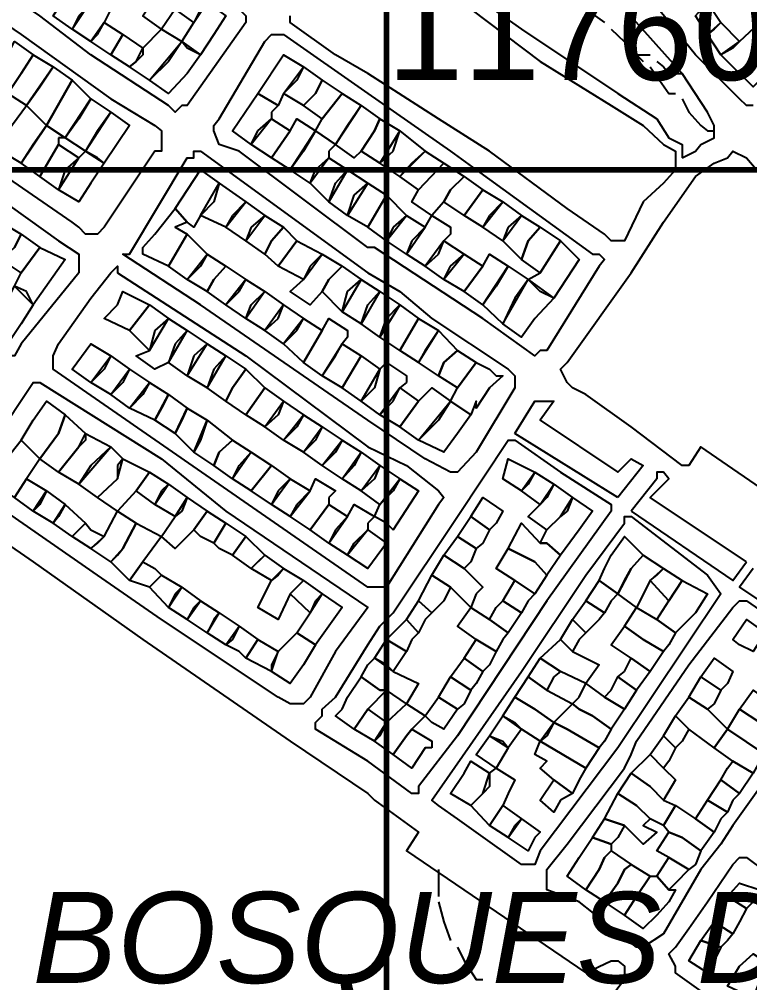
# Model space of a CAD drawing. Header units: millimetres. Extents: x -3588 to 75209, y -3737 to 38254.
# Drawn here: x 3968 to 4122.1, y 20923 to 21126.2 of the extents above; entities that cross this region are included whole.
import ezdxf

# ---------------------------------------------------------------- set-up
doc = ezdxf.new("R2010")
doc.units = ezdxf.units.MM
doc.layers.add('P', color=253, linetype='Continuous')
doc.layers.add('T', color=7, linetype='Continuous')

msp = doc.modelspace()

# ---------------------------------------------------------------- linework, layer by layer
at = {"layer": 'P', "const_width": 1.2}
for points in [[(4045.472, 14444.355), (4045.472, 23770.582)], [(-3179.405, 21094.49), (12021.226, 21094.49)]]:
    msp.add_lwpolyline(points, dxfattribs=at)
at = {"layer": 'P'}
for points in [[(4122.818, 21108.045), (4121.409, 21108.045), (4119.985, 21109.453), (4110.671, 21118.767), (4094.299, 21139.092), (4084.697, 21152.647), (4082.168, 21156.872), (4079.335, 21159.417), (4079.335, 21163.658), (4079.335, 21166.186), (4080.76, 21170.427), (4082.168, 21172.972), (4086.121, 21177.197), (4091.482, 21181.15), (4094.299, 21181.15), (4095.707, 21181.15), (4105.021, 21167.611), (4121.409, 21150.102), (4132.132, 21137.684)], [(4107.854, 21114.814), (4095.707, 21128.369), (4084.697, 21141.909), (4079.335, 21148.694), (4076.807, 21154.055), (4073.974, 21159.417), (4071.158, 21167.611), (4071.158, 21172.972)], [(3961.628, 21164.778), (3995.508, 21141.909), (4014.408, 21129.778), (4014.408, 21128.369), (4015.833, 21126.961), (4015.833, 21125.537), (4003.398, 21108.045), (4002.278, 21108.045), (4000.869, 21106.636), (3999.461, 21108.045)], [(4041.519, 21145.861), (4045.472, 21143.333), (4056.482, 21136.547), (4073.974, 21124.128), (4094.299, 21110.573), (4102.493, 21105.212), (4105.021, 21101.259), (4107.854, 21099.851), (4107.854, 21098.442)], [(3999.461, 21108.045), (3983.073, 21118.767), (3972.351, 21126.961), (3960.22, 21135.139)], [(4002.278, 21130.898), (4000.869, 21128.369), (3998.037, 21124.128), (3994.084, 21126.961), (3999.461, 21135.139), (4003.398, 21132.322), (4002.278, 21130.898)], [(3954.859, 21132.322), (3968.398, 21123.008), (3987.314, 21109.453), (3996.628, 21103.804), (3998.037, 21102.683), (3998.037, 21101.259), (3998.037, 21098.442), (3996.628, 21098.442), (3985.906, 21082.359), (3984.497, 21080.934), (3983.073, 21080.934), (3981.953, 21080.934), (3980.545, 21082.359), (3979.136, 21083.479), (3957.387, 21098.442)], [(3987.314, 21128.369), (3985.906, 21125.537), (3983.073, 21121.584), (3979.136, 21124.128), (3981.953, 21128.369), (3985.906, 21132.322), (3989.859, 21129.778), (3987.314, 21128.369)], [(4006.231, 21128.369), (4004.822, 21125.537), (4000.869, 21128.369), (4003.398, 21132.322), (4007.639, 21129.778), (4006.231, 21128.369)], [(3980.545, 21126.961), (3979.136, 21124.128), (3975.183, 21126.961), (3977.712, 21130.898), (3981.953, 21128.369), (3980.545, 21126.961)], [(4003.398, 21120.176), (4002.278, 21121.584), (4004.822, 21125.537), (4007.639, 21129.778), (4011.592, 21126.961), (4009.047, 21123.008), (4006.231, 21118.767), (4003.398, 21120.176)], [(4084.697, 21130.898), (4087.529, 21128.369), (4091.482, 21125.537)], [(4114.624, 21124.128), (4113.215, 21123.008), (4110.671, 21126.961), (4113.215, 21129.778), (4116.032, 21125.537), (4114.624, 21124.128)], [(4063.252, 21128.369), (4077.927, 21117.359), (4092.891, 21108.045), (4099.66, 21103.804), (4103.901, 21099.851), (4106.446, 21098.442), (4106.446, 21095.898), (4106.446, 21094.49), (4103.901, 21091.673), (4099.66, 21087.72), (4095.707, 21079.526), (4092.891, 21079.526), (4091.482, 21080.934), (4083.576, 21086.312), (4067.205, 21098.442), (4056.482, 21105.212), (4041.519, 21114.814)], [(3984.497, 21123.008), (3985.906, 21125.537), (3989.859, 21123.008), (3987.314, 21118.767), (3983.073, 21121.584), (3984.497, 21123.008)], [(4041.519, 21114.814), (4034.733, 21118.767), (4025.147, 21125.537), (4025.147, 21126.961)], [(4118.577, 21120.176), (4116.032, 21118.767), (4113.215, 21123.008), (4116.032, 21125.537), (4119.985, 21121.584), (4118.577, 21120.176)], [(4128.179, 21121.584), (4129.587, 21118.767), (4122.818, 21111.998), (4116.032, 21118.767), (4119.985, 21121.584), (4124.226, 21125.537), (4128.179, 21121.584)], [(3999.461, 21117.359), (3995.508, 21113.406), (3991.267, 21116.223), (3992.675, 21117.359), (3994.084, 21120.176), (3998.037, 21124.128), (4002.278, 21121.584), (3999.461, 21117.359)], [(4092.891, 21124.128), (4097.132, 21120.176), (4098.252, 21118.767)], [(3968.398, 21114.814), (3965.581, 21110.573), (3962.748, 21111.998), (3961.628, 21113.406), (3964.173, 21116.223), (3966.989, 21121.584), (3970.942, 21118.767), (3968.398, 21114.814)], [(3994.084, 21118.767), (3992.675, 21117.359), (3991.267, 21116.223), (3987.314, 21118.767), (3989.859, 21123.008), (3994.084, 21120.176), (3994.084, 21118.767)], [(4003.398, 21114.814), (3999.461, 21110.573), (3995.508, 21113.406), (4002.278, 21121.584), (4006.231, 21118.767), (4003.398, 21114.814)], [(4041.519, 21110.573), (4059.011, 21098.442), (4064.372, 21094.49), (4088.938, 21076.709), (4090.346, 21076.709), (4091.482, 21075.573), (4090.346, 21074.165), (4079.335, 21056.385), (4077.927, 21056.385), (4076.807, 21055.248), (4065.796, 21063.154), (4042.927, 21078.118), (4041.519, 21078.118), (4014.408, 21098.442), (4010.183, 21099.851), (4009.047, 21102.683), (4009.047, 21103.804), (4010.183, 21105.212), (4019.786, 21121.584), (4021.194, 21123.008), (4022.602, 21123.008), (4023.723, 21123.008), (4041.519, 21110.573)], [(3968.398, 21114.814), (3970.942, 21118.767), (3975.183, 21116.223), (3969.534, 21108.045), (3965.581, 21110.573), (3968.398, 21114.814)], [(4026.555, 21113.406), (4023.723, 21110.573), (4022.602, 21108.045), (4018.361, 21110.573), (4023.723, 21118.767), (4027.964, 21116.223), (4026.555, 21113.406)], [(4098.252, 21118.767), (4101.085, 21118.767)], [(4098.252, 21118.767), (4099.66, 21117.359)], [(3972.351, 21111.998), (3975.183, 21116.223), (3979.136, 21113.406), (3973.759, 21103.804), (3969.534, 21108.045), (3972.351, 21111.998)], [(4030.508, 21110.573), (4027.964, 21108.045), (4023.723, 21110.573), (4027.964, 21116.223), (4031.916, 21113.406), (4030.508, 21110.573)], [(4101.085, 21116.223), (4105.021, 21110.573), (4106.446, 21110.573)], [(4102.493, 21117.359), (4103.901, 21116.223), (4105.021, 21114.814), (4107.854, 21114.814)], [(3980.545, 21105.212), (3977.712, 21101.259), (3973.759, 21103.804), (3979.136, 21113.406), (3983.073, 21109.453), (3980.545, 21105.212)], [(4030.508, 21110.573), (4031.916, 21113.406), (4036.157, 21110.573), (4031.916, 21105.212), (4027.964, 21108.045), (4030.508, 21110.573)], [(4114.624, 21102.683), (4114.624, 21103.804), (4113.215, 21106.636), (4107.854, 21114.814)], [(3984.497, 21102.683), (3981.953, 21098.442), (3977.712, 21101.259), (3983.073, 21109.453), (3987.314, 21106.636), (3984.497, 21102.683)], [(4021.194, 21106.636), (4021.194, 21105.212), (4016.953, 21099.851), (4013, 21102.683), (4018.361, 21110.573), (4022.602, 21108.045), (4021.194, 21106.636)], [(4037.278, 21103.804), (4034.733, 21099.851), (4030.508, 21102.683), (4031.916, 21105.212), (4036.157, 21110.573), (4040.11, 21108.045), (4037.278, 21103.804)], [(4107.854, 21109.453), (4109.262, 21106.636), (4111.807, 21103.804), (4113.215, 21102.683), (4114.624, 21102.683)], [(3970.942, 21099.851), (3968.398, 21095.898), (3964.173, 21098.442), (3965.581, 21102.683), (3969.534, 21108.045), (3973.759, 21103.804), (3970.942, 21099.851)], [(4042.927, 21102.683), (4040.11, 21098.442), (4038.686, 21097.034), (4034.733, 21099.851), (4040.11, 21108.045), (4044.047, 21105.212), (4042.927, 21102.683)], [(3962.748, 21089.128), (3976.304, 21079.526), (3980.545, 21076.709), (3980.545, 21075.573), (3980.545, 21074.165), (3980.545, 21072.757), (3968.398, 21057.793), (3966.989, 21055.248), (3965.581, 21055.248), (3964.173, 21055.248), (3961.628, 21056.385), (3942.424, 21069.924), (3920.979, 21084.887), (3920.979, 21086.312), (3920.979, 21087.72), (3927.748, 21098.442), (3933.11, 21105.212), (3934.534, 21106.636), (3935.654, 21106.636), (3937.062, 21106.636), (3949.209, 21098.442), (3962.748, 21089.128)], [(3984.497, 21097.034), (3981.953, 21098.442), (3987.314, 21106.636), (3991.267, 21103.804), (3985.906, 21095.898), (3984.497, 21097.034)], [(4018.361, 21102.683), (4021.194, 21105.212), (4025.147, 21102.683), (4021.194, 21097.034), (4016.953, 21099.851), (4018.361, 21102.683)], [(4027.964, 21098.442), (4025.147, 21094.49), (4021.194, 21097.034), (4025.147, 21102.683), (4026.555, 21105.212), (4030.508, 21102.683), (4027.964, 21098.442)], [(4042.927, 21102.683), (4044.047, 21105.212), (4048.288, 21102.683), (4044.047, 21095.898), (4040.11, 21098.442), (4042.927, 21102.683)], [(3976.304, 21101.259), (3976.304, 21099.851), (3972.351, 21093.081), (3968.398, 21095.898), (3973.759, 21103.804), (3977.712, 21101.259), (3976.304, 21101.259)], [(4033.325, 21098.442), (4033.325, 21097.034), (4029.372, 21091.673), (4025.147, 21094.49), (4030.508, 21102.683), (4034.733, 21099.851), (4033.325, 21098.442)], [(4046.88, 21098.442), (4048.288, 21102.683), (4053.65, 21098.442), (4048.288, 21093.081), (4044.047, 21095.898), (4046.88, 21098.442)], [(4110.671, 21098.442), (4111.807, 21099.851), (4114.624, 21101.259), (4114.624, 21102.683)], [(3977.712, 21094.49), (3976.304, 21090.249), (3972.351, 21093.081), (3976.304, 21099.851), (3980.545, 21097.034), (3977.712, 21094.49)], [(3923.523, 21098.442), (3918.162, 21090.249), (3915.329, 21087.72), (3915.329, 21086.312), (3915.329, 21084.887), (3915.329, 21083.479), (3919.57, 21082.359), (3919.57, 21080.934), (3916.738, 21078.118), (3916.738, 21076.709), (3934.534, 21064.563), (3950.618, 21053.84), (3957.387, 21049.599), (3960.22, 21053.84), (3964.173, 21051.023), (3964.173, 21049.599), (3962.748, 21047.071), (3948.073, 21028.154), (3948.073, 21026.746), (3949.209, 21026.746), (3970.942, 21011.782), (3994.084, 20995.411), (4025.147, 20973.95), (4041.519, 20962.939)], [(3983.073, 21091.673), (3980.545, 21087.72), (3976.304, 21090.249), (3980.545, 21097.034), (3981.953, 21098.442), (3985.906, 21095.898), (3983.073, 21091.673)], [(4048.288, 21068.804), (4055.058, 21063.154), (4071.158, 21052.432), (4072.566, 21051.023), (4072.566, 21049.599), (4072.566, 21048.479), (4064.372, 21034.924), (4060.435, 21030.699), (4059.011, 21030.699), (4053.65, 21033.515), (4041.519, 21041.709), (4006.231, 21065.987), (3989.859, 21076.709), (3991.267, 21076.709), (4003.398, 21097.034), (4004.822, 21097.034), (4004.822, 21098.442), (4006.231, 21098.442), (4041.519, 21072.757), (4048.288, 21068.804)], [(4050.833, 21095.898), (4053.65, 21098.442), (4057.602, 21095.898), (4052.241, 21090.249), (4048.288, 21093.081), (4050.833, 21095.898)], [(4084.697, 21048.479), (4083.576, 21049.599), (4082.168, 21052.432), (4083.576, 21053.84), (4097.132, 21072.757), (4103.901, 21083.479), (4110.671, 21093.081), (4114.624, 21095.898), (4117.456, 21097.034), (4118.577, 21098.442), (4121.409, 21097.034), (4128.179, 21089.128)], [(4107.854, 21097.034), (4110.671, 21098.442)], [(4107.854, 21098.442), (4107.854, 21097.034)], [(4030.508, 21094.49), (4033.325, 21097.034), (4037.278, 21094.49), (4033.325, 21087.72), (4029.372, 21091.673), (4030.508, 21094.49)], [(4059.011, 21090.249), (4057.602, 21087.72), (4055.058, 21084.887), (4050.833, 21087.72), (4052.241, 21090.249), (4057.602, 21095.898), (4061.843, 21093.081), (4059.011, 21090.249)], [(4009.047, 21087.72), (4006.231, 21084.887), (4004.822, 21082.359), (4003.398, 21083.479), (4000.869, 21086.312), (4006.231, 21094.49), (4010.183, 21091.673), (4009.047, 21087.72)], [(4034.733, 21091.673), (4037.278, 21094.49), (4041.519, 21091.673), (4037.278, 21084.887), (4033.325, 21087.72), (4034.733, 21091.673)], [(4059.011, 21090.249), (4061.843, 21093.081), (4065.796, 21090.249), (4061.843, 21084.887), (4057.602, 21087.72), (4059.011, 21090.249)], [(4013, 21084.887), (4011.592, 21082.359), (4006.231, 21084.887), (4010.183, 21091.673), (4015.833, 21087.72), (4013, 21084.887)], [(4038.686, 21089.128), (4041.519, 21091.673), (4045.472, 21089.128), (4041.519, 21082.359), (4037.278, 21084.887), (4038.686, 21089.128)], [(4046.88, 21082.359), (4045.472, 21079.526), (4041.519, 21082.359), (4045.472, 21089.128), (4049.697, 21084.887), (4046.88, 21082.359)], [(4067.205, 21084.887), (4065.796, 21082.359), (4061.843, 21084.887), (4065.796, 21090.249), (4070.021, 21087.72), (4067.205, 21084.887)], [(4016.953, 21082.359), (4015.833, 21079.526), (4011.592, 21082.359), (4015.833, 21087.72), (4019.786, 21084.887), (4016.953, 21082.359)], [(4071.158, 21082.359), (4070.021, 21079.526), (4065.796, 21082.359), (4070.021, 21087.72), (4073.974, 21084.887), (4071.158, 21082.359)], [(3994.084, 21078.118), (3996.628, 21080.934), (4000.869, 21086.312), (4003.398, 21083.479), (4000.869, 21082.359), (4003.398, 21080.934), (3999.461, 21074.165), (3994.084, 21076.709), (3994.084, 21078.118)], [(4021.194, 21079.526), (4019.786, 21076.709), (4015.833, 21079.526), (4019.786, 21084.887), (4023.723, 21082.359), (4021.194, 21079.526)], [(4050.833, 21079.526), (4049.697, 21076.709), (4045.472, 21079.526), (4049.697, 21084.887), (4053.65, 21082.359), (4050.833, 21079.526)], [(4059.011, 21080.934), (4057.602, 21079.526), (4053.65, 21074.165), (4049.697, 21076.709), (4053.65, 21082.359), (4055.058, 21084.887), (4059.011, 21082.359), (4059.011, 21080.934)], [(4075.383, 21079.526), (4073.974, 21075.573), (4070.021, 21079.526), (4073.974, 21084.887), (4077.927, 21082.359), (4075.383, 21079.526)], [(3966.989, 21078.118), (3964.173, 21075.573), (3962.748, 21072.757), (3958.812, 21075.573), (3964.173, 21083.479), (3968.398, 21080.934), (3966.989, 21078.118)], [(3966.989, 21078.118), (3968.398, 21080.934), (3972.351, 21078.118), (3968.398, 21072.757), (3964.173, 21075.573), (3966.989, 21078.118)], [(4006.231, 21074.165), (4003.398, 21071.348), (3999.461, 21074.165), (4003.398, 21080.934), (4007.639, 21076.709), (4006.231, 21074.165)], [(4021.194, 21079.526), (4023.723, 21082.359), (4026.555, 21079.526), (4022.602, 21074.165), (4019.786, 21076.709), (4021.194, 21079.526)], [(4075.383, 21079.526), (4077.927, 21082.359), (4082.168, 21079.526), (4077.927, 21072.757), (4073.974, 21075.573), (4075.383, 21079.526)], [(4029.372, 21074.165), (4027.964, 21071.348), (4022.602, 21074.165), (4026.555, 21079.526), (4031.916, 21076.709), (4029.372, 21074.165)], [(4056.482, 21076.709), (4057.602, 21079.526), (4061.843, 21076.709), (4057.602, 21071.348), (4053.65, 21074.165), (4056.482, 21076.709)], [(4077.927, 21068.804), (4075.383, 21071.348), (4077.927, 21072.757), (4082.168, 21079.526), (4086.121, 21075.573), (4080.76, 21067.395), (4077.927, 21068.804)], [(3969.534, 21068.804), (3966.989, 21069.924), (3968.398, 21072.757), (3972.351, 21078.118), (3977.712, 21075.573), (3970.942, 21065.987), (3969.534, 21068.804)], [(4009.047, 21071.348), (4007.639, 21068.804), (4003.398, 21071.348), (4007.639, 21076.709), (4011.592, 21074.165), (4009.047, 21071.348)], [(4033.325, 21071.348), (4031.916, 21068.804), (4029.372, 21065.987), (4025.147, 21068.804), (4027.964, 21071.348), (4031.916, 21076.709), (4036.157, 21074.165), (4033.325, 21071.348)], [(4059.011, 21074.165), (4061.843, 21076.709), (4065.796, 21074.165), (4061.843, 21068.804), (4057.602, 21071.348), (4059.011, 21074.165)], [(4068.613, 21069.924), (4065.796, 21065.987), (4061.843, 21068.804), (4065.796, 21074.165), (4067.205, 21076.709), (4071.158, 21074.165), (4068.613, 21069.924)], [(4049.697, 21032.107), (4056.482, 21026.746), (4057.602, 21025.338), (4056.482, 21023.913), (4045.472, 21006.421), (4042.927, 21006.421), (4041.519, 21006.421), (3975.183, 21052.432), (3975.183, 21053.84), (3975.183, 21055.248), (3976.304, 21057.793), (3983.073, 21067.395), (3987.314, 21072.757), (3988.722, 21074.165), (3988.722, 21072.757), (4015.833, 21055.248), (4041.519, 21036.06), (4049.697, 21032.107)], [(4009.047, 21071.348), (4011.592, 21074.165), (4015.833, 21071.348), (4011.592, 21065.987), (4007.639, 21068.804), (4009.047, 21071.348)], [(4033.325, 21071.348), (4036.157, 21074.165), (4040.11, 21071.348), (4036.157, 21064.563), (4031.916, 21068.804), (4033.325, 21071.348)], [(4072.566, 21067.395), (4070.021, 21062.034), (4065.796, 21065.987), (4071.158, 21074.165), (4075.383, 21071.348), (4072.566, 21067.395)], [(4014.408, 21068.804), (4015.833, 21071.348), (4019.786, 21068.804), (4015.833, 21063.154), (4011.592, 21065.987), (4014.408, 21068.804)], [(4037.278, 21068.804), (4040.11, 21071.348), (4044.047, 21068.804), (4040.11, 21062.034), (4036.157, 21064.563), (4037.278, 21068.804)], [(4076.807, 21063.154), (4073.974, 21059.201), (4070.021, 21062.034), (4075.383, 21071.348), (4080.76, 21067.395), (4076.807, 21063.154)], [(3968.398, 21062.034), (3965.581, 21057.793), (3961.628, 21062.034), (3964.173, 21064.563), (3966.989, 21069.924), (3970.942, 21065.987), (3968.398, 21062.034)], [(3988.722, 21065.987), (3989.859, 21068.804), (3995.508, 21065.987), (3991.267, 21060.61), (3985.906, 21063.154), (3988.722, 21065.987)], [(4016.953, 21065.987), (4019.786, 21068.804), (4023.723, 21065.987), (4019.786, 21060.61), (4015.833, 21063.154), (4016.953, 21065.987)], [(4041.519, 21065.987), (4044.047, 21068.804), (4048.288, 21065.987), (4044.047, 21059.201), (4040.11, 21062.034), (4041.519, 21065.987)], [(3996.628, 21060.61), (3995.508, 21056.385), (3991.267, 21060.61), (3995.508, 21065.987), (3999.461, 21063.154), (3996.628, 21060.61)], [(4022.602, 21063.154), (4023.723, 21065.987), (4027.964, 21063.154), (4023.723, 21057.793), (4019.786, 21060.61), (4022.602, 21063.154)], [(4045.472, 21063.154), (4048.288, 21065.987), (4052.241, 21063.154), (4048.288, 21056.385), (4044.047, 21059.201), (4045.472, 21063.154)], [(4000.869, 21057.793), (3999.461, 21053.84), (3996.628, 21052.432), (3992.675, 21055.248), (3995.508, 21056.385), (3999.461, 21063.154), (4003.398, 21060.61), (4000.869, 21057.793)], [(4026.555, 21060.61), (4027.964, 21063.154), (4031.916, 21060.61), (4027.964, 21053.84), (4023.723, 21057.793), (4026.555, 21060.61)], [(4037.278, 21059.201), (4036.157, 21057.793), (4031.916, 21051.023), (4027.964, 21053.84), (4031.916, 21060.61), (4033.325, 21063.154), (4037.278, 21060.61), (4037.278, 21059.201)], [(4053.65, 21056.385), (4052.241, 21053.84), (4048.288, 21056.385), (4052.241, 21063.154), (4056.482, 21060.61), (4053.65, 21056.385)], [(4004.822, 21055.248), (4003.398, 21051.023), (3999.461, 21053.84), (4003.398, 21060.61), (4007.639, 21057.793), (4004.822, 21055.248)], [(4057.602, 21053.84), (4056.482, 21051.023), (4052.241, 21053.84), (4056.482, 21060.61), (4060.435, 21056.385), (4057.602, 21053.84)], [(3985.906, 21052.432), (3983.073, 21049.599), (3979.136, 21052.432), (3983.073, 21057.793), (3987.314, 21055.248), (3985.906, 21052.432)], [(4009.047, 21052.432), (4007.639, 21048.479), (4003.398, 21051.023), (4007.639, 21057.793), (4011.592, 21055.248), (4009.047, 21052.432)], [(4034.733, 21055.248), (4036.157, 21057.793), (4040.11, 21055.248), (4036.157, 21048.479), (4031.916, 21051.023), (4034.733, 21055.248)], [(3989.859, 21049.599), (3987.314, 21047.071), (3983.073, 21049.599), (3987.314, 21055.248), (3991.267, 21052.432), (3989.859, 21049.599)], [(4013, 21048.479), (4011.592, 21045.662), (4007.639, 21048.479), (4011.592, 21055.248), (4015.833, 21052.432), (4013, 21048.479)], [(4042.927, 21048.479), (4040.11, 21045.662), (4036.157, 21048.479), (4040.11, 21055.248), (4044.047, 21052.432), (4042.927, 21048.479)], [(4057.602, 21053.84), (4060.435, 21056.385), (4064.372, 21053.84), (4060.435, 21048.479), (4056.482, 21051.023), (4057.602, 21053.84)], [(3994.084, 21047.071), (3991.267, 21044.238), (3987.314, 21047.071), (3991.267, 21052.432), (3995.508, 21049.599), (3994.084, 21047.071)], [(4013, 21048.479), (4015.833, 21052.432), (4019.786, 21048.479), (4015.833, 21042.83), (4011.592, 21045.662), (4013, 21048.479)], [(4049.697, 21049.599), (4048.288, 21048.479), (4044.047, 21042.83), (4040.11, 21045.662), (4044.047, 21052.432), (4045.472, 21053.84), (4049.697, 21051.023), (4049.697, 21049.599)], [(4067.205, 21048.479), (4064.372, 21044.238), (4064.372, 21045.662), (4063.252, 21042.83), (4059.011, 21045.662), (4060.435, 21048.479), (4064.372, 21053.84), (4067.205, 21052.432), (4068.613, 21051.023), (4070.021, 21051.023), (4067.205, 21048.479)], [(4026.555, 20981.855), (4025.147, 20981.855), (4022.602, 20983.264), (3998.037, 20999.636), (3984.497, 21008.95), (3958.812, 21026.746), (3957.387, 21028.154), (3957.387, 21029.274), (3957.387, 21030.699), (3962.748, 21037.468), (3970.942, 21049.599), (3972.351, 21049.599), (3998.037, 21033.515), (4011.592, 21022.505), (4041.519, 21002.18), (4034.733, 20992.866), (4029.372, 20983.264), (4027.964, 20981.855), (4026.555, 20981.855)], [(3998.037, 21044.238), (3996.628, 21041.709), (3991.267, 21044.238), (3995.508, 21049.599), (3999.461, 21047.071), (3998.037, 21044.238)], [(4022.602, 21042.83), (4019.786, 21040.285), (4015.833, 21042.83), (4019.786, 21048.479), (4023.723, 21045.662), (4022.602, 21042.83)], [(4046.88, 21045.662), (4048.288, 21048.479), (4052.241, 21045.662), (4048.288, 21040.285), (4044.047, 21042.83), (4046.88, 21045.662)], [(4056.482, 21041.709), (4052.241, 21037.468), (4048.288, 21040.285), (4052.241, 21045.662), (4055.058, 21048.479), (4059.011, 21045.662), (4056.482, 21041.709)], [(4147.095, 21011.782), (4111.807, 21036.06), (4109.262, 21032.107), (4107.854, 21032.107), (4097.132, 21040.285), (4087.529, 21047.071), (4084.697, 21048.479)], [(4002.278, 21041.709), (4000.869, 21038.877), (3996.628, 21041.709), (3999.461, 21047.071), (4003.398, 21044.238), (4002.278, 21041.709)], [(3976.304, 21038.877), (3972.351, 21033.515), (3968.398, 21037.468), (3970.942, 21041.709), (3973.759, 21045.662), (3977.712, 21042.83), (3976.304, 21038.877)], [(4006.231, 21037.468), (4004.822, 21034.924), (4000.869, 21038.877), (4003.398, 21044.238), (4007.639, 21041.709), (4006.231, 21037.468)], [(4026.555, 21040.285), (4023.723, 21037.468), (4019.786, 21040.285), (4023.723, 21045.662), (4027.964, 21042.83), (4026.555, 21040.285)], [(4060.435, 21038.877), (4057.602, 21034.924), (4052.241, 21037.468), (4059.011, 21045.662), (4063.252, 21042.83), (4060.435, 21038.877)], [(4072.566, 21038.877), (4076.807, 21045.662), (4077.927, 21045.662), (4079.335, 21045.662), (4080.76, 21045.662), (4077.927, 21041.709), (4094.299, 21030.699), (4097.132, 21033.515), (4099.66, 21032.107), (4094.299, 21025.338)], [(3981.953, 21037.468), (3980.545, 21036.06), (3976.304, 21030.699), (3972.351, 21033.515), (3976.304, 21038.877), (3977.712, 21042.83), (3981.953, 21038.877), (3981.953, 21037.468)], [(4030.508, 21037.468), (4027.964, 21034.924), (4023.723, 21037.468), (4027.964, 21042.83), (4031.916, 21040.285), (4030.508, 21037.468)], [(4010.183, 21034.924), (4009.047, 21032.107), (4004.822, 21034.924), (4007.639, 21041.709), (4013, 21037.468), (4010.183, 21034.924)], [(4034.733, 21034.924), (4031.916, 21032.107), (4027.964, 21034.924), (4031.916, 21040.285), (4036.157, 21037.468), (4034.733, 21034.924)], [(3983.073, 21032.107), (3980.545, 21028.154), (3976.304, 21030.699), (3980.545, 21036.06), (3981.953, 21038.877), (3987.314, 21036.06), (3983.073, 21032.107)], [(4094.299, 21025.338), (4072.566, 21038.877)], [(3969.534, 21029.274), (3966.989, 21025.338), (3962.748, 21028.154), (3964.173, 21032.107), (3968.398, 21037.468), (3972.351, 21033.515), (3969.534, 21029.274)], [(4010.183, 21034.924), (4013, 21037.468), (4016.953, 21034.924), (4013, 21029.274), (4009.047, 21032.107), (4010.183, 21034.924)], [(4044.047, 20998.227), (4046.88, 21001.06), (4060.435, 21021.385), (4071.158, 21037.468), (4072.566, 21037.468), (4082.168, 21030.699), (4092.891, 21023.913), (4092.891, 21022.505), (4079.335, 21003.588), (4060.435, 20975.086), (4052.241, 20964.363), (4052.241, 20962.939), (4050.833, 20962.939), (4041.519, 20969.725), (4030.508, 20976.494), (4030.508, 20977.903), (4031.916, 20979.311), (4031.916, 20980.735), (4034.733, 20983.264), (4041.519, 20994.274), (4044.047, 20998.227)], [(4038.686, 21032.107), (4036.157, 21029.274), (4031.916, 21032.107), (4036.157, 21037.468), (4040.11, 21034.924), (4038.686, 21032.107)], [(3988.722, 21032.107), (3988.722, 21029.274), (3984.497, 21025.338), (3980.545, 21028.154), (3987.314, 21036.06), (3989.859, 21033.515), (3988.722, 21032.107)], [(4014.408, 21032.107), (4016.953, 21034.924), (4021.194, 21032.107), (4016.953, 21026.746), (4013, 21029.274), (4014.408, 21032.107)], [(4042.927, 21029.274), (4040.11, 21026.746), (4036.157, 21029.274), (4040.11, 21034.924), (4044.047, 21032.107), (4042.927, 21029.274)], [(3992.675, 21026.746), (3988.722, 21022.505), (3984.497, 21025.338), (3988.722, 21029.274), (3989.859, 21033.515), (3995.508, 21030.699), (3992.675, 21026.746)], [(4022.602, 21026.746), (4021.194, 21023.913), (4016.953, 21026.746), (4021.194, 21032.107), (4025.147, 21029.274), (4022.602, 21026.746)], [(4046.88, 21026.746), (4044.047, 21023.913), (4040.11, 21026.746), (4044.047, 21032.107), (4048.288, 21029.274), (4046.88, 21026.746)], [(4075.383, 21028.154), (4073.974, 21026.746), (4070.021, 21029.274), (4071.158, 21033.515), (4076.807, 21030.699), (4075.383, 21028.154)], [(3998.037, 21026.746), (3996.628, 21023.913), (3992.675, 21026.746), (3995.508, 21030.699), (3999.461, 21028.154), (3998.037, 21026.746)], [(4079.335, 21025.338), (4077.927, 21023.913), (4073.974, 21026.746), (4076.807, 21030.699), (4080.76, 21028.154), (4079.335, 21025.338)], [(4121.409, 21011.782), (4101.085, 21025.338), (4105.021, 21029.274), (4103.901, 21030.699), (4102.493, 21030.699), (4102.493, 21029.274), (4097.132, 21022.505)], [(3972.351, 21023.913), (3970.942, 21022.505), (3966.989, 21025.338), (3969.534, 21029.274), (3973.759, 21026.746), (3972.351, 21023.913)], [(4002.278, 21022.505), (4000.869, 21021.385), (3996.628, 21023.913), (3999.461, 21028.154), (4003.398, 21025.338), (4002.278, 21022.505)], [(4026.555, 21023.913), (4025.147, 21021.385), (4021.194, 21023.913), (4025.147, 21029.274), (4029.372, 21026.746), (4026.555, 21023.913)], [(4033.325, 21025.338), (4033.325, 21023.913), (4029.372, 21018.552), (4025.147, 21021.385), (4029.372, 21026.746), (4030.508, 21029.274), (4034.733, 21026.746), (4033.325, 21025.338)], [(4045.472, 21019.96), (4042.927, 21021.385), (4044.047, 21023.913), (4048.288, 21029.274), (4052.241, 21026.746), (4046.88, 21018.552), (4045.472, 21019.96)], [(4083.576, 21022.505), (4082.168, 21021.385), (4079.335, 21018.552), (4075.383, 21021.385), (4077.927, 21023.913), (4080.76, 21028.154), (4084.697, 21025.338), (4083.576, 21022.505)], [(3976.304, 21021.385), (3975.183, 21019.96), (3970.942, 21022.505), (3973.759, 21026.746), (3977.712, 21023.913), (3976.304, 21021.385)], [(3980.545, 21018.552), (3979.136, 21017.144), (3975.183, 21019.96), (3977.712, 21023.913), (3981.953, 21019.96), (3980.545, 21018.552)], [(4004.822, 21018.552), (4000.869, 21014.599), (3998.037, 21017.144), (4000.869, 21021.385), (4003.398, 21025.338), (4007.639, 21022.505), (4004.822, 21018.552)], [(4034.733, 21018.552), (4033.325, 21015.735), (4029.372, 21018.552), (4033.325, 21023.913), (4037.278, 21021.385), (4034.733, 21018.552)], [(4041.519, 21019.96), (4041.519, 21018.552), (4037.278, 21013.191), (4033.325, 21015.735), (4037.278, 21021.385), (4038.686, 21023.913), (4042.927, 21021.385), (4041.519, 21019.96)], [(4068.613, 21019.96), (4067.205, 21018.552), (4063.252, 21021.385), (4065.796, 21025.338), (4070.021, 21022.505), (4068.613, 21019.96)], [(4086.121, 21018.552), (4082.168, 21013.191), (4079.335, 21015.735), (4077.927, 21015.735), (4079.335, 21018.552), (4082.168, 21021.385), (4084.697, 21025.338), (4088.938, 21022.505), (4086.121, 21018.552)], [(3984.497, 21015.735), (3985.906, 21017.144), (3988.722, 21022.505), (3992.675, 21019.96), (3989.859, 21014.599), (3987.314, 21011.782), (3983.073, 21014.599), (3984.497, 21015.735)], [(4006.231, 21017.144), (4004.822, 21018.552), (4007.639, 21022.505), (4011.592, 21019.96), (4009.047, 21015.735), (4006.231, 21017.144)], [(4097.132, 21022.505), (4118.577, 21007.829), (4121.409, 21011.782)], [(3983.073, 21018.552), (3985.906, 21017.144), (3983.073, 21014.599), (3979.136, 21017.144), (3981.953, 21019.96), (3983.073, 21018.552)], [(3988.722, 21013.191), (3989.859, 21014.599), (3992.675, 21019.96), (3998.037, 21017.144), (3994.084, 21011.782), (3991.267, 21007.829), (3987.314, 21011.782), (3988.722, 21013.191)], [(4010.183, 21014.599), (4009.047, 21015.735), (4011.592, 21019.96), (4015.833, 21017.144), (4013, 21013.191), (4010.183, 21014.599)], [(4060.435, 20957.578), (4056.482, 20960.41), (4055.058, 20961.531), (4073.974, 20988.625), (4087.529, 21008.95), (4095.707, 21019.96), (4095.707, 21021.385), (4097.132, 21021.385), (4113.215, 21008.95), (4116.032, 21005.013), (4094.299, 20972.541), (4077.927, 20950.808), (4076.807, 20947.976), (4075.383, 20947.976), (4073.974, 20947.976), (4064.372, 20954.761), (4060.435, 20957.578)], [(4065.796, 21015.735), (4064.372, 21014.599), (4060.435, 21017.144), (4063.252, 21021.385), (4067.205, 21018.552), (4065.796, 21015.735)], [(4079.335, 21015.735), (4082.168, 21013.191), (4079.335, 21008.95), (4076.807, 21011.782), (4071.158, 21014.599), (4073.974, 21019.96), (4077.927, 21015.735), (4079.335, 21015.735)], [(4038.686, 21015.735), (4041.519, 21018.552), (4045.472, 21015.735), (4041.519, 21010.374), (4037.278, 21013.191), (4038.686, 21015.735)], [(4018.361, 21011.782), (4016.953, 21010.374), (4013, 21013.191), (4015.833, 21017.144), (4019.786, 21013.191), (4018.361, 21011.782)], [(4063.252, 21011.782), (4061.843, 21010.374), (4057.602, 21013.191), (4060.435, 21017.144), (4064.372, 21014.599), (4063.252, 21011.782)], [(4091.482, 21010.374), (4092.891, 21013.191), (4095.707, 21017.144), (4099.66, 21013.191), (4097.132, 21010.374), (4094.299, 21005.013), (4090.346, 21007.829), (4091.482, 21010.374)], [(4076.807, 21011.782), (4079.335, 21008.95), (4076.807, 21005.013), (4072.566, 21007.829), (4068.613, 21010.374), (4071.158, 21014.599), (4076.807, 21011.782)], [(3996.628, 21010.374), (3998.037, 21008.95), (3995.508, 21006.421), (3991.267, 21007.829), (3994.084, 21011.782), (3996.628, 21010.374)], [(4022.602, 21008.95), (4021.194, 21007.829), (4016.953, 21010.374), (4019.786, 21013.191), (4023.723, 21010.374), (4022.602, 21008.95)], [(4064.372, 21005.013), (4063.252, 21002.18), (4059.011, 21006.421), (4055.058, 21008.95), (4057.602, 21013.191), (4061.843, 21010.374), (4065.796, 21006.421), (4064.372, 21005.013)], [(4095.707, 21007.829), (4097.132, 21010.374), (4099.66, 21013.191), (4103.901, 21010.374), (4101.085, 21007.829), (4098.252, 21002.18), (4094.299, 21005.013), (4095.707, 21007.829)], [(4025.147, 21005.013), (4022.602, 20999.636), (4018.361, 21002.18), (4021.194, 21007.829), (4023.723, 21010.374), (4027.964, 21007.829), (4025.147, 21005.013)], [(4102.493, 21008.95), (4103.901, 21010.374), (4107.854, 21007.829), (4105.021, 21003.588), (4101.085, 21007.829), (4102.493, 21008.95)], [(4122.818, 21010.374), (4119.985, 21006.421), (4140.31, 20992.866), (4143.142, 20991.458)], [(4000.869, 21005.013), (3999.461, 21002.18), (3995.508, 21006.421), (3998.037, 21008.95), (4002.278, 21006.421), (4000.869, 21005.013)], [(4030.508, 21003.588), (4029.372, 21001.06), (4025.147, 21005.013), (4027.964, 21007.829), (4031.916, 21005.013), (4030.508, 21003.588)], [(4057.602, 21003.588), (4055.058, 21001.06), (4052.241, 21003.588), (4055.058, 21008.95), (4059.011, 21006.421), (4057.602, 21003.588)], [(4075.383, 21003.588), (4073.974, 21001.06), (4070.021, 21003.588), (4072.566, 21007.829), (4076.807, 21005.013), (4075.383, 21003.588)], [(4092.891, 21003.588), (4091.482, 21001.06), (4087.529, 21003.588), (4090.346, 21007.829), (4094.299, 21005.013), (4092.891, 21003.588)], [(4110.671, 21001.06), (4106.446, 20996.819), (4102.493, 20999.636), (4105.021, 21003.588), (4107.854, 21007.829), (4113.215, 21005.013), (4110.671, 21001.06)], [(4004.822, 21002.18), (4003.398, 20999.636), (3999.461, 21002.18), (4002.278, 21006.421), (4006.231, 21003.588), (4004.822, 21002.18)], [(4009.047, 20999.636), (4007.639, 20996.819), (4003.398, 20999.636), (4006.231, 21003.588), (4010.183, 21001.06), (4009.047, 20999.636)], [(4033.325, 20998.227), (4030.508, 20994.274), (4026.555, 20996.819), (4029.372, 21001.06), (4031.916, 21005.013), (4036.157, 21002.18), (4033.325, 20998.227)], [(4053.65, 20999.636), (4052.241, 20996.819), (4049.697, 20999.636), (4052.241, 21003.588), (4055.058, 21001.06), (4053.65, 20999.636)], [(4068.613, 21002.18), (4070.021, 21003.588), (4073.974, 21001.06), (4071.158, 20996.819), (4067.205, 20999.636), (4068.613, 21002.18)], [(4097.132, 20971.133), (4098.252, 20973.95), (4109.262, 20990.049), (4118.577, 21002.18), (4119.985, 21003.588), (4121.409, 21003.588), (4138.901, 20991.458), (4141.734, 20990.049), (4141.734, 20988.625), (4118.577, 20956.169), (4116.032, 20952.217), (4111.807, 20946.855), (4103.901, 20933.3), (4099.66, 20930.484), (4098.252, 20930.484), (4086.121, 20940.086), (4079.335, 20942.614), (4079.335, 20945.447), (4079.335, 20946.855), (4083.576, 20952.217), (4095.707, 20968.3), (4097.132, 20971.133)], [(4090.346, 20999.636), (4087.529, 20996.819), (4084.697, 20999.636), (4087.529, 21003.588), (4091.482, 21001.06), (4090.346, 20999.636)], [(4070.021, 20995.411), (4068.613, 20992.866), (4064.372, 20995.411), (4060.435, 20998.227), (4063.252, 21002.18), (4067.205, 20999.636), (4071.158, 20996.819), (4070.021, 20995.411)], [(4105.021, 20994.274), (4103.901, 20992.866), (4099.66, 20995.411), (4095.707, 20998.227), (4098.252, 21002.18), (4102.493, 20999.636), (4106.446, 20996.819), (4105.021, 20994.274)], [(4013, 20995.411), (4011.592, 20994.274), (4007.639, 20996.819), (4010.183, 21001.06), (4014.408, 20998.227), (4013, 20995.411)], [(4050.833, 20995.411), (4049.697, 20992.866), (4045.472, 20995.411), (4049.697, 20999.636), (4052.241, 20996.819), (4050.833, 20995.411)], [(4086.121, 20995.411), (4084.697, 20992.866), (4082.168, 20995.411), (4084.697, 20999.636), (4087.529, 20996.819), (4086.121, 20995.411)], [(4119.985, 20994.274), (4118.577, 20995.411), (4121.409, 20999.636), (4125.346, 20996.819), (4122.818, 20992.866), (4119.985, 20994.274)], [(4014.408, 20992.866), (4011.592, 20994.274), (4014.408, 20998.227), (4018.361, 20995.411), (4015.833, 20991.458), (4014.408, 20992.866)], [(4099.66, 20995.411), (4103.901, 20992.866), (4101.085, 20988.625), (4097.132, 20991.458), (4092.891, 20994.274), (4095.707, 20998.227), (4099.66, 20995.411)], [(4027.964, 20990.049), (4025.147, 20986.096), (4021.194, 20988.625), (4022.602, 20992.866), (4026.555, 20996.819), (4030.508, 20994.274), (4027.964, 20990.049)], [(4021.194, 20990.049), (4021.194, 20988.625), (4015.833, 20991.458), (4018.361, 20995.411), (4022.602, 20992.866), (4021.194, 20990.049)], [(4045.472, 20990.049), (4042.927, 20991.458), (4045.472, 20995.411), (4049.697, 20992.866), (4046.88, 20988.625), (4045.472, 20990.049)], [(4067.205, 20990.049), (4065.796, 20988.625), (4061.843, 20991.458), (4064.372, 20995.411), (4068.613, 20992.866), (4067.205, 20990.049)], [(4084.697, 20992.866), (4090.346, 20990.049), (4087.529, 20986.096), (4082.168, 20988.625), (4077.927, 20991.458), (4082.168, 20995.411), (4084.697, 20992.866)], [(4041.519, 20990.049), (4042.927, 20991.458), (4046.88, 20988.625), (4052.241, 20986.096), (4049.697, 20981.855), (4045.472, 20984.688), (4044.047, 20984.688), (4040.11, 20987.505), (4041.519, 20990.049)], [(4064.372, 20986.096), (4063.252, 20984.688), (4059.011, 20987.505), (4061.843, 20991.458), (4065.796, 20988.625), (4064.372, 20986.096)], [(4080.76, 20987.505), (4079.335, 20984.688), (4075.383, 20987.505), (4077.927, 20991.458), (4082.168, 20988.625), (4080.76, 20987.505)], [(4095.707, 20988.625), (4097.132, 20991.458), (4101.085, 20988.625), (4098.252, 20984.688), (4094.299, 20987.505), (4095.707, 20988.625)], [(4117.456, 20986.096), (4116.032, 20984.688), (4111.807, 20987.505), (4114.624, 20991.458), (4118.577, 20988.625), (4117.456, 20986.096)], [(4036.157, 20980.735), (4037.278, 20983.264), (4040.11, 20987.505), (4044.047, 20984.688), (4045.472, 20984.688), (4041.519, 20980.735), (4038.686, 20976.494), (4034.733, 20979.311), (4036.157, 20980.735)], [(4061.843, 20981.855), (4060.435, 20980.735), (4056.482, 20983.264), (4059.011, 20987.505), (4063.252, 20984.688), (4061.843, 20981.855)], [(4079.335, 20984.688), (4084.697, 20981.855), (4080.76, 20977.903), (4076.807, 20980.735), (4072.566, 20983.264), (4075.383, 20987.505), (4079.335, 20984.688)], [(4092.891, 20984.688), (4094.299, 20987.505), (4098.252, 20984.688), (4095.707, 20980.735), (4091.482, 20983.264), (4092.891, 20984.688)], [(4114.624, 20981.855), (4113.215, 20980.735), (4109.262, 20983.264), (4111.807, 20987.505), (4116.032, 20984.688), (4114.624, 20981.855)], [(4086.121, 20983.264), (4087.529, 20986.096), (4091.482, 20983.264), (4095.707, 20980.735), (4092.891, 20976.494), (4088.938, 20979.311), (4086.121, 20980.735), (4084.697, 20981.855), (4086.121, 20983.264)], [(4055.058, 20977.903), (4053.65, 20979.311), (4056.482, 20983.264), (4060.435, 20980.735), (4057.602, 20976.494), (4055.058, 20977.903)], [(4079.335, 20975.086), (4077.927, 20973.95), (4073.974, 20976.494), (4070.021, 20979.311), (4072.566, 20983.264), (4076.807, 20980.735), (4080.76, 20977.903), (4079.335, 20975.086)], [(4113.215, 20980.735), (4117.456, 20976.494), (4114.624, 20972.541), (4109.262, 20976.494), (4106.446, 20979.311), (4109.262, 20983.264), (4113.215, 20980.735)], [(4128.179, 20981.855), (4130.995, 20979.311), (4128.179, 20975.086), (4124.226, 20977.903), (4119.985, 20980.735), (4122.818, 20984.688), (4126.77, 20981.855), (4128.179, 20981.855)], [(4052.241, 20977.903), (4050.833, 20976.494), (4049.697, 20975.086), (4046.88, 20971.133), (4042.927, 20973.95), (4045.472, 20977.903), (4049.697, 20981.855), (4053.65, 20979.311), (4052.241, 20977.903)], [(4091.482, 20973.95), (4090.346, 20972.541), (4083.576, 20976.494), (4080.76, 20977.903), (4084.697, 20981.855), (4086.121, 20980.735), (4088.938, 20979.311), (4092.891, 20976.494), (4091.482, 20973.95)], [(4044.047, 20975.086), (4042.927, 20973.95), (4038.686, 20976.494), (4041.519, 20980.735), (4045.472, 20977.903), (4044.047, 20975.086)], [(4072.566, 20977.903), (4073.974, 20976.494), (4071.158, 20972.541), (4067.205, 20975.086), (4070.021, 20979.311), (4072.566, 20977.903)], [(4107.854, 20973.95), (4106.446, 20972.541), (4103.901, 20975.086), (4106.446, 20979.311), (4109.262, 20976.494), (4107.854, 20973.95)], [(4124.226, 20977.903), (4128.179, 20975.086), (4125.346, 20971.133), (4117.456, 20976.494), (4119.985, 20980.735), (4124.226, 20977.903)], [(4083.576, 20976.494), (4090.346, 20972.541), (4087.529, 20968.3), (4077.927, 20973.95), (4080.76, 20977.903), (4083.576, 20976.494)], [(4055.058, 20972.541), (4053.65, 20972.541), (4050.833, 20968.3), (4046.88, 20971.133), (4049.697, 20975.086), (4050.833, 20976.494), (4055.058, 20973.95), (4055.058, 20972.541)], [(4124.226, 20969.725), (4122.818, 20967.18), (4118.577, 20969.725), (4114.624, 20972.541), (4117.456, 20976.494), (4125.346, 20971.133), (4124.226, 20969.725)], [(4070.021, 20973.95), (4071.158, 20972.541), (4068.613, 20968.3), (4064.372, 20971.133), (4067.205, 20975.086), (4070.021, 20973.95)], [(4086.121, 20965.772), (4084.697, 20962.939), (4080.76, 20965.772), (4077.927, 20968.3), (4079.335, 20969.725), (4076.807, 20971.133), (4077.927, 20973.95), (4087.529, 20968.3), (4086.121, 20965.772)], [(4105.021, 20969.725), (4103.901, 20968.3), (4101.085, 20971.133), (4103.901, 20975.086), (4106.446, 20972.541), (4105.021, 20969.725)], [(4103.901, 20968.3), (4106.446, 20965.772), (4103.901, 20961.531), (4101.085, 20964.363), (4097.132, 20967.18), (4101.085, 20971.133), (4103.901, 20968.3)], [(4067.205, 20964.363), (4065.796, 20962.939), (4063.252, 20960.41), (4059.011, 20962.939), (4061.843, 20967.18), (4063.252, 20969.725), (4067.205, 20967.18), (4067.205, 20964.363)], [(4117.456, 20968.3), (4118.577, 20969.725), (4122.818, 20967.18), (4119.985, 20962.939), (4116.032, 20965.772), (4117.456, 20968.3)], [(4071.158, 20962.939), (4070.021, 20960.41), (4067.205, 20956.169), (4063.252, 20960.41), (4065.796, 20962.939), (4067.205, 20967.18), (4068.613, 20968.3), (4072.566, 20965.772), (4071.158, 20962.939)], [(4103.901, 20961.531), (4106.446, 20960.41), (4103.901, 20956.169), (4101.085, 20957.578), (4098.252, 20960.41), (4094.299, 20962.939), (4097.132, 20967.18), (4101.085, 20964.363), (4103.901, 20961.531)], [(4082.168, 20961.531), (4080.76, 20958.986), (4077.927, 20961.531), (4080.76, 20965.772), (4084.697, 20962.939), (4082.168, 20961.531)], [(4118.577, 20961.531), (4117.456, 20958.986), (4113.215, 20961.531), (4116.032, 20965.772), (4119.985, 20962.939), (4118.577, 20961.531)], [(4041.519, 20962.939), (4042.927, 20961.531), (4052.241, 20954.761), (4049.697, 20950.808), (4087.529, 20925.122), (4092.891, 20927.651), (4094.299, 20927.651), (4095.707, 20926.531), (4095.707, 20923.714), (4087.529, 20912.975), (4086.121, 20910.159), (4086.121, 20906.206), (4088.938, 20895.195), (4091.482, 20879.112), (4092.891, 20866.677), (4095.707, 20852.001), (4098.252, 20832.813), (4099.66, 20818.137), (4102.493, 20804.582), (4102.493, 20792.163), (4102.493, 20788.211)], [(4098.252, 20960.41), (4101.085, 20957.578), (4099.66, 20956.169), (4102.493, 20954.761), (4099.66, 20952.217), (4095.707, 20956.169), (4091.482, 20957.578), (4094.299, 20962.939), (4098.252, 20960.41)], [(4116.032, 20957.578), (4114.624, 20954.761), (4110.671, 20957.578), (4113.215, 20961.531), (4117.456, 20958.986), (4116.032, 20957.578)], [(4072.566, 20956.169), (4071.158, 20953.625), (4067.205, 20956.169), (4070.021, 20960.41), (4073.974, 20957.578), (4072.566, 20956.169)], [(4110.671, 20957.578), (4114.624, 20954.761), (4111.807, 20950.808), (4107.854, 20953.625), (4105.021, 20954.761), (4103.901, 20956.169), (4106.446, 20960.41), (4110.671, 20957.578)], [(4076.807, 20953.625), (4075.383, 20950.808), (4071.158, 20953.625), (4073.974, 20957.578), (4077.927, 20954.761), (4076.807, 20953.625)], [(4094.299, 20953.625), (4092.891, 20952.217), (4088.938, 20953.625), (4091.482, 20957.578), (4095.707, 20956.169), (4094.299, 20953.625)], [(4092.891, 20950.808), (4091.482, 20949.4), (4090.346, 20946.855), (4087.529, 20942.614), (4083.576, 20945.447), (4086.121, 20949.4), (4088.938, 20953.625), (4092.891, 20952.217), (4092.891, 20950.808)], [(4110.671, 20947.976), (4109.262, 20946.855), (4105.021, 20949.4), (4102.493, 20950.808), (4105.021, 20954.761), (4107.854, 20953.625), (4111.807, 20950.808), (4110.671, 20947.976)], [(4094.299, 20944.039), (4091.482, 20940.086), (4087.529, 20942.614), (4090.346, 20946.855), (4091.482, 20949.4), (4092.891, 20950.808), (4097.132, 20947.976), (4095.707, 20946.855), (4094.299, 20944.039)], [(4106.446, 20944.039), (4105.021, 20942.614), (4102.493, 20945.447), (4105.021, 20949.4), (4109.262, 20946.855), (4106.446, 20944.039)], [(4109.262, 20934.436), (4113.215, 20940.086), (4118.577, 20947.976), (4119.985, 20949.4), (4121.409, 20949.4), (4137.781, 20937.253), (4158.106, 20923.714), (4175.598, 20912.975), (4185.2, 20906.206), (4186.32, 20904.798), (4187.745, 20903.389), (4187.745, 20901.965), (4175.598, 20883.065), (4174.189, 20881.64), (4171.645, 20881.64), (4168.828, 20883.065), (4151.32, 20893.787), (4125.346, 20911.567), (4106.446, 20925.122), (4106.446, 20926.531), (4105.021, 20929.075), (4106.446, 20930.484), (4109.262, 20934.436)], [(4056.482, 20946.855), (4056.482, 20944.039), (4056.482, 20942.614), (4056.482, 20941.206)], [(4098.252, 20941.206), (4095.707, 20937.253), (4091.482, 20940.086), (4094.299, 20944.039), (4095.707, 20946.855), (4097.132, 20947.976), (4101.085, 20945.447), (4098.252, 20941.206)], [(4105.021, 20940.086), (4102.493, 20937.253), (4099.66, 20934.436), (4095.707, 20937.253), (4098.252, 20941.206), (4101.085, 20945.447), (4102.493, 20945.447), (4105.021, 20942.614), (4106.446, 20942.614), (4105.021, 20940.086)], [(4128.179, 20937.253), (4122.818, 20940.086), (4121.409, 20938.661), (4117.456, 20941.206), (4119.985, 20944.039), (4124.226, 20942.614), (4129.587, 20938.661), (4128.179, 20937.253)], [(4119.985, 20935.845), (4118.577, 20933.3), (4114.624, 20935.845), (4117.456, 20941.206), (4121.409, 20938.661), (4119.985, 20935.845)], [(4056.482, 20940.086), (4057.602, 20935.845), (4059.011, 20931.892)], [(4117.456, 20931.892), (4116.032, 20930.484), (4111.807, 20931.892), (4114.624, 20935.845), (4118.577, 20933.3), (4117.456, 20931.892)], [(4060.435, 20930.484), (4061.843, 20927.651), (4064.372, 20923.714), (4065.796, 20923.714)], [(4114.624, 20927.651), (4113.215, 20925.122), (4109.262, 20927.651), (4111.807, 20931.892), (4116.032, 20930.484), (4114.624, 20927.651)], [(4125.346, 20925.122), (4124.226, 20923.714), (4122.818, 20919.761), (4117.456, 20922.29), (4119.985, 20926.531), (4122.818, 20929.075), (4126.77, 20926.531), (4125.346, 20925.122)]]:
    msp.add_lwpolyline(points, dxfattribs=at)

# ---------------------------------------------------------------- texts
at = {"layer": 'T', "attachment_point": 1}
for s, insert, char_height in [('{\\fArial|b0|i0|c0|p18;1176000}', (4045.527, 21134.222), 20.80483), ('{\\fArial|b0|i1|c0|p18;BOSQUES DEL NORTE}', (3970.782, 20942.15), 19.20446)]:
    msp.add_mtext(s, dxfattribs=dict(at, insert=insert, char_height=char_height))

doc.saveas('drawing.dxf')
